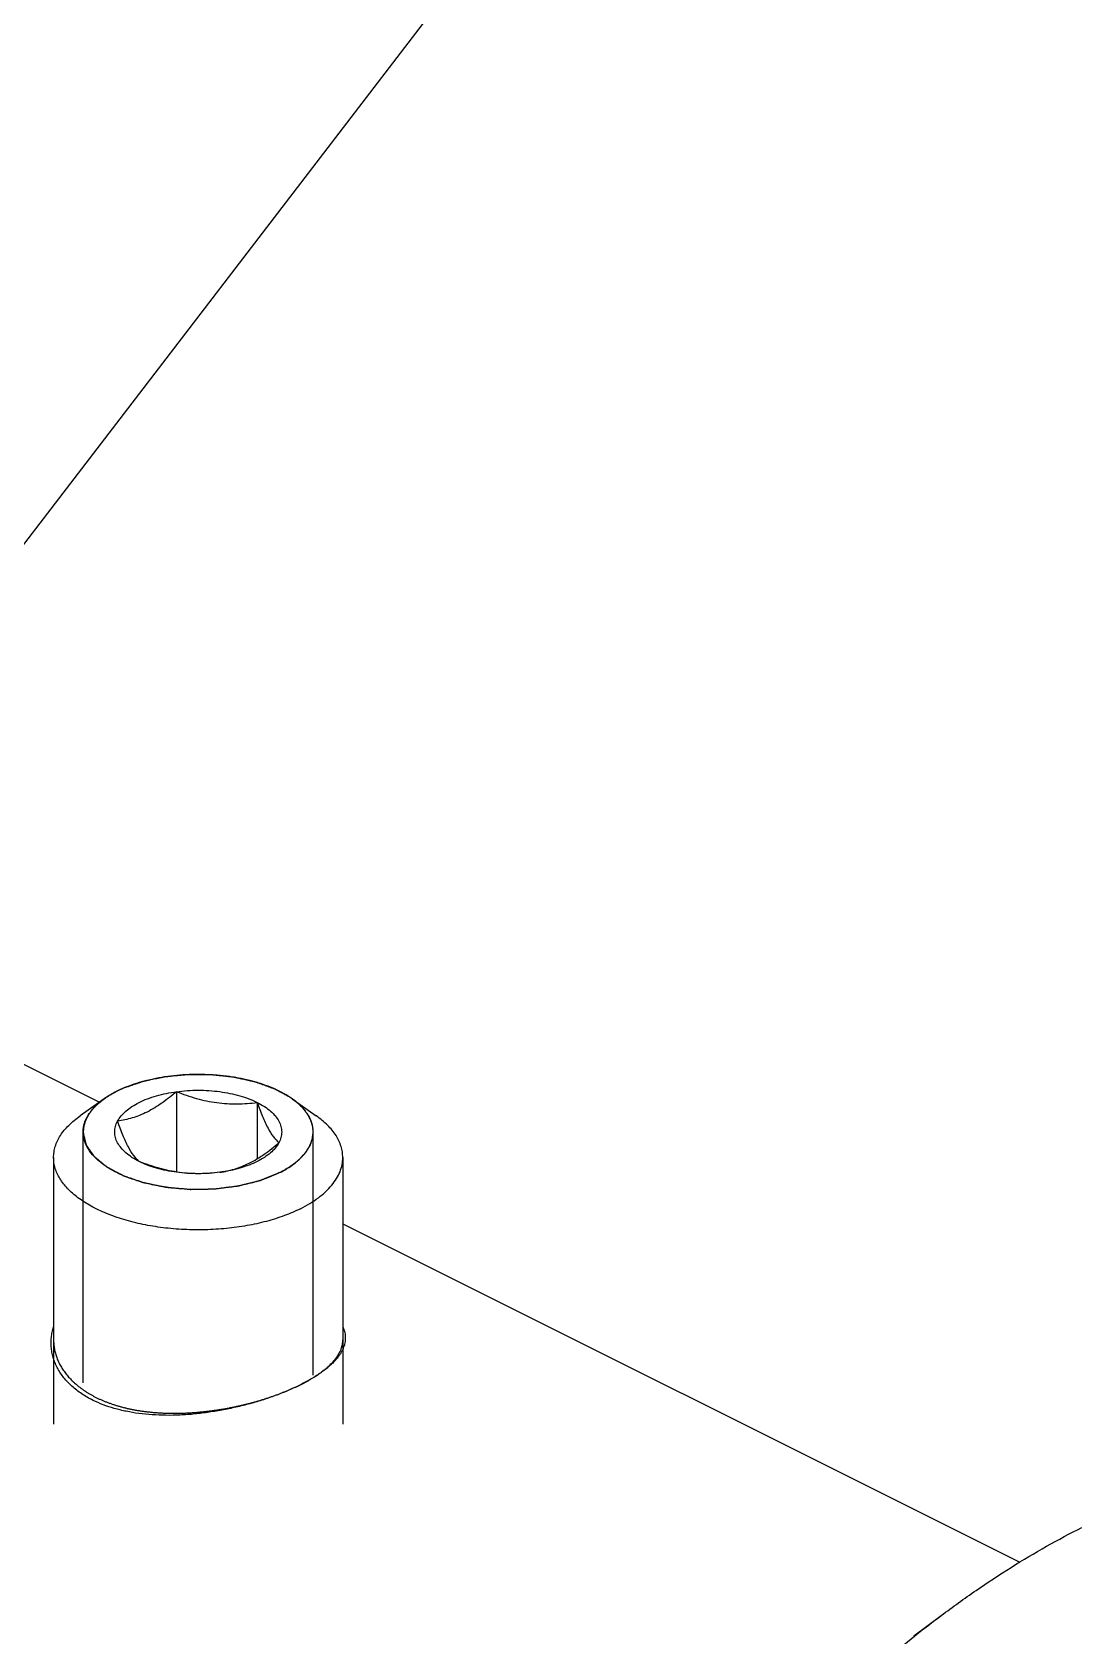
# Model space of a CAD drawing. Header units: millimetres. Extents: x 0 to 210, y 0 to 297.
# Drawn here: x 122.78 to 133.67, y 149.87 to 166.51 of the extents above; entities that cross this region are included whole.
import ezdxf

# ---------------------------------------------------------------- set-up
doc = ezdxf.new("R2010")
doc.units = ezdxf.units.MM
doc.header["$LTSCALE"] = 19.36
doc.layers.get('0').update_dxf_attribs({"linetype": 'CONTINUOUS'})
doc.layers.add('02___PRT_ALL_AXES', color=7, linetype='CONTINUOUS')
doc.styles.get("Standard").update_dxf_attribs({"font": 'txt', "width": 0.85})
doc.dimstyles.get("Standard").update_dxf_attribs({"dimtxt": 3.5, "dimasz": 3.5, "dimexe": 1.5, "dimexo": 1, "dimtad": 1, "dimdec": 3, "dimtxsty": 'STANDARD', "dimblk": 'OPEN', "dimblk1": 'OPEN', "dimblk2": 'OPEN', "dimcen": 0.09, "dimadec": 3, "dimazin": 2, "dimtol": 1, "dimtp": 0.001, "dimtm": 0.001, "dimtfac": 1, "dimtdec": 3, "dimtofl": 0, "dimtmove": 0, "dimatfit": 3, "dimldrblk": 'OPEN', "dimfxl": 1, "dimtolj": 1, "dimarcsym": 0})

# ---------------------------------------------------------------- blocks, each defined once
blk = doc.blocks.new('_OPEN')
at = {"color": 0, "linetype": 'BYBLOCK'}
for p, q in [((0, 0), (-1, 0.2143)), ((-1, -0.2143), (0, 0)), ((-1, 0), (0, 0))]:
    blk.add_line(p, q, dxfattribs=at)

msp = doc.modelspace()

# ---------------------------------------------------------------- linework, layer by layer
at = {"color": 2, "linetype": 'CONTINUOUS'}
for p, q in [((123.531, 155.449), (123.529, 155.448)), ((123.542, 155.457), (123.531, 155.449)), ((123.598, 155.492), (123.595, 155.49)), ((125.478, 155.448), (125.466, 155.456)), ((123.31, 152.502), (123.31, 155.103)), ((123.31, 155.103), (123.31, 155.097)), ((125.697, 152.58), (125.697, 155.103))]:
    msp.add_line(p, q, dxfattribs=at)
at = {"color": 7, "linetype": 'CONTINUOUS'}
msp.add_line((131.928, 149.875), (132.211, 150.087), dxfattribs=at)
at = {"color": 2, "linetype": 'CONTINUOUS'}
for points, knots in [([(125.466, 155.456), (125.459, 155.459), (125.446, 155.467), (125.425, 155.478), (125.405, 155.49), (125.384, 155.501), (125.367, 155.511), (125.353, 155.518), (125.343, 155.524), (125.334, 155.529), (125.328, 155.532), (125.322, 155.535), (125.317, 155.538), (125.313, 155.54), (125.31, 155.542), (125.307, 155.543), (125.306, 155.544), (125.304, 155.545), (125.303, 155.546), (125.303, 155.546), (125.302, 155.546), (125.302, 155.547), (125.301, 155.547), (125.301, 155.547), (125.3, 155.547), (125.299, 155.548), (125.297, 155.548), (125.295, 155.549), (125.293, 155.55), (125.288, 155.551), (125.283, 155.553), (125.277, 155.556), (125.271, 155.558), (125.263, 155.561), (125.252, 155.565), (125.24, 155.569), (125.223, 155.575), (125.203, 155.583), (125.182, 155.59), (125.166, 155.596), (125.153, 155.601), (125.143, 155.605), (125.135, 155.608), (125.128, 155.61), (125.122, 155.612), (125.117, 155.614), (125.113, 155.615), (125.11, 155.616), (125.108, 155.617), (125.107, 155.618), (125.106, 155.618), (125.104, 155.619), (125.104, 155.619), (125.103, 155.619), (125.102, 155.619), (125.1, 155.62), (125.098, 155.62), (125.096, 155.621), (125.093, 155.621), (125.089, 155.622), (125.083, 155.624), (125.076, 155.625), (125.069, 155.627), (125.059, 155.629), (125.048, 155.631), (125.034, 155.635), (125.015, 155.639), (124.992, 155.644), (124.969, 155.649), (124.95, 155.654), (124.936, 155.657), (124.922, 155.66), (124.91, 155.662), (124.901, 155.665), (124.895, 155.666), (124.891, 155.667), (124.887, 155.668), (124.884, 155.668), (124.882, 155.669), (124.881, 155.669), (124.88, 155.669), (124.879, 155.669), (124.878, 155.67), (124.876, 155.67), (124.873, 155.67), (124.869, 155.671), (124.864, 155.671), (124.858, 155.672), (124.848, 155.673), (124.835, 155.674), (124.82, 155.676), (124.805, 155.678), (124.785, 155.68), (124.76, 155.683), (124.735, 155.685), (124.715, 155.688), (124.701, 155.689), (124.686, 155.691), (124.673, 155.692), (124.663, 155.693), (124.657, 155.694), (124.652, 155.695), (124.648, 155.695), (124.645, 155.695), (124.643, 155.696), (124.642, 155.696), (124.641, 155.696), (124.64, 155.696), (124.638, 155.696), (124.636, 155.696), (124.633, 155.696), (124.629, 155.696), (124.624, 155.696), (124.618, 155.696), (124.607, 155.696), (124.595, 155.696), (124.579, 155.696), (124.564, 155.696), (124.544, 155.696), (124.518, 155.697), (124.492, 155.697), (124.472, 155.697), (124.457, 155.697), (124.441, 155.697), (124.429, 155.697), (124.418, 155.697), (124.412, 155.697), (124.407, 155.697), (124.403, 155.697), (124.4, 155.697), (124.398, 155.697), (124.396, 155.697), (124.395, 155.697), (124.394, 155.697), (124.393, 155.697), (124.391, 155.697), (124.388, 155.697), (124.384, 155.696), (124.379, 155.696), (124.373, 155.695), (124.363, 155.694), (124.35, 155.693), (124.335, 155.692), (124.32, 155.69), (124.3, 155.688), (124.275, 155.686), (124.25, 155.683), (124.23, 155.681), (124.215, 155.68), (124.2, 155.678), (124.187, 155.677), (124.177, 155.676), (124.171, 155.675), (124.166, 155.675), (124.162, 155.675), (124.159, 155.674), (124.157, 155.674), (124.156, 155.674), (124.155, 155.674), (124.154, 155.674), (124.153, 155.673), (124.151, 155.673), (124.148, 155.672), (124.144, 155.672), (124.139, 155.671), (124.133, 155.669), (124.124, 155.667), (124.112, 155.665), (124.098, 155.662), (124.084, 155.659), (124.065, 155.655), (124.042, 155.65), (124.018, 155.645), (123.999, 155.641), (123.985, 155.638), (123.973, 155.636), (123.964, 155.634), (123.957, 155.632), (123.95, 155.631), (123.944, 155.629), (123.939, 155.628), (123.936, 155.628), (123.934, 155.627), (123.932, 155.627), (123.931, 155.627), (123.93, 155.626), (123.929, 155.626), (123.928, 155.626), (123.927, 155.625), (123.925, 155.625), (123.924, 155.624), (123.922, 155.624), (123.919, 155.623), (123.915, 155.621), (123.91, 155.62), (123.903, 155.617), (123.897, 155.615), (123.888, 155.612), (123.878, 155.609), (123.865, 155.604), (123.848, 155.598), (123.827, 155.591), (123.802, 155.582), (123.768, 155.57), (123.742, 155.562), (123.726, 155.556)], [0, 0, 0, 0, 0.015625, 0.03125, 0.046875, 0.0625, 0.078125, 0.085938, 0.09375, 0.101562, 0.105469, 0.109375, 0.113281, 0.117188, 0.119141, 0.121094, 0.12207, 0.123047, 0.124023, 0.124512, 0.124756, 0.125, 0.125244, 0.125488, 0.125977, 0.126953, 0.12793, 0.128906, 0.130859, 0.132812, 0.136719, 0.140625, 0.144531, 0.148438, 0.15625, 0.164062, 0.171875, 0.1875, 0.203125, 0.210938, 0.21875, 0.226562, 0.230469, 0.234375, 0.238281, 0.242188, 0.244141, 0.246094, 0.24707, 0.248047, 0.249023, 0.249512, 0.25, 0.250488, 0.250977, 0.251953, 0.25293, 0.253906, 0.255859, 0.257812, 0.261719, 0.265625, 0.269531, 0.273438, 0.28125, 0.289062, 0.296875, 0.3125, 0.328125, 0.335938, 0.34375, 0.351562, 0.359375, 0.363281, 0.367188, 0.369141, 0.371094, 0.373047, 0.374023, 0.374512, 0.375, 0.375488, 0.375977, 0.376953, 0.378906, 0.380859, 0.382812, 0.386719, 0.390625, 0.398438, 0.40625, 0.414062, 0.421875, 0.4375, 0.453125, 0.460938, 0.46875, 0.476562, 0.484375, 0.488281, 0.492188, 0.494141, 0.496094, 0.498047, 0.499023, 0.499512, 0.5, 0.500488, 0.500977, 0.501953, 0.503906, 0.505859, 0.507812, 0.511719, 0.515625, 0.523438, 0.53125, 0.539062, 0.546875, 0.5625, 0.578125, 0.585938, 0.59375, 0.601562, 0.609375, 0.613281, 0.617188, 0.619141, 0.621094, 0.623047, 0.624023, 0.624512, 0.625, 0.625488, 0.625977, 0.626953, 0.628906, 0.630859, 0.632812, 0.636719, 0.640625, 0.648438, 0.65625, 0.664062, 0.671875, 0.6875, 0.703125, 0.710938, 0.71875, 0.726562, 0.734375, 0.738281, 0.742188, 0.744141, 0.746094, 0.748047, 0.749023, 0.749512, 0.75, 0.750488, 0.750977, 0.751953, 0.753906, 0.755859, 0.757812, 0.761719, 0.765625, 0.773438, 0.78125, 0.789062, 0.796875, 0.8125, 0.828125, 0.835938, 0.84375, 0.851562, 0.855469, 0.859375, 0.863281, 0.867188, 0.869141, 0.871094, 0.87207, 0.873047, 0.874023, 0.874512, 0.875, 0.875488, 0.875977, 0.876953, 0.87793, 0.878906, 0.880859, 0.882812, 0.886719, 0.890625, 0.894531, 0.898438, 0.90625, 0.914062, 0.921875, 0.9375, 0.953125, 0.96875, 1, 1, 1, 1]), ([(123.529, 155.448), (123.521, 155.441), (123.509, 155.432), (123.495, 155.421), (123.487, 155.414), (123.481, 155.409), (123.475, 155.405), (123.471, 155.402), (123.469, 155.4), (123.467, 155.399), (123.466, 155.398), (123.465, 155.397), (123.464, 155.397), (123.464, 155.396), (123.463, 155.396), (123.462, 155.394), (123.46, 155.392), (123.458, 155.39), (123.455, 155.387), (123.452, 155.384), (123.446, 155.378), (123.437, 155.37), (123.429, 155.361), (123.423, 155.355), (123.42, 155.352), (123.417, 155.349), (123.415, 155.347), (123.413, 155.345), (123.411, 155.344), (123.411, 155.343), (123.41, 155.343), (123.41, 155.342), (123.41, 155.342), (123.409, 155.34), (123.407, 155.339), (123.406, 155.336), (123.403, 155.333), (123.399, 155.328), (123.395, 155.323), (123.391, 155.317), (123.387, 155.312), (123.383, 155.306), (123.379, 155.301), (123.375, 155.296), (123.372, 155.292), (123.371, 155.29), (123.369, 155.288), (123.368, 155.287), (123.367, 155.286), (123.367, 155.285), (123.367, 155.285), (123.366, 155.284), (123.366, 155.284), (123.366, 155.283), (123.365, 155.283), (123.365, 155.282), (123.364, 155.28), (123.363, 155.278), (123.362, 155.276), (123.36, 155.272), (123.358, 155.268), (123.355, 155.262), (123.352, 155.257), (123.349, 155.251), (123.346, 155.246), (123.343, 155.24), (123.341, 155.236), (123.339, 155.232), (123.338, 155.23), (123.337, 155.228), (123.336, 155.227), (123.336, 155.226), (123.335, 155.226), (123.335, 155.225), (123.335, 155.225), (123.335, 155.223), (123.334, 155.221), (123.333, 155.218), (123.332, 155.216), (123.331, 155.212), (123.329, 155.205), (123.326, 155.196), (123.323, 155.187), (123.321, 155.18), (123.32, 155.177), (123.319, 155.174), (123.318, 155.171), (123.318, 155.169), (123.317, 155.167), (123.317, 155.167), (123.317, 155.166), (123.317, 155.166), (123.317, 155.165), (123.316, 155.164), (123.316, 155.162), (123.316, 155.159), (123.316, 155.155), (123.315, 155.151), (123.314, 155.145), (123.314, 155.137), (123.313, 155.127), (123.311, 155.115), (123.31, 155.107), (123.31, 155.103)], [0, 0, 0, 0, 0.0625, 0.09375, 0.109375, 0.125, 0.140625, 0.148438, 0.15625, 0.160156, 0.164062, 0.166016, 0.166992, 0.167969, 0.169922, 0.171875, 0.179688, 0.1875, 0.195312, 0.203125, 0.21875, 0.25, 0.28125, 0.296875, 0.304688, 0.3125, 0.320312, 0.328125, 0.330078, 0.332031, 0.333008, 0.333984, 0.335938, 0.339844, 0.34375, 0.351562, 0.359375, 0.375, 0.390625, 0.40625, 0.421875, 0.4375, 0.453125, 0.46875, 0.476562, 0.484375, 0.488281, 0.492188, 0.496094, 0.498047, 0.499023, 0.5, 0.500977, 0.501953, 0.503906, 0.507812, 0.511719, 0.515625, 0.523438, 0.53125, 0.546875, 0.5625, 0.578125, 0.59375, 0.609375, 0.625, 0.640625, 0.648438, 0.65625, 0.660156, 0.664062, 0.666016, 0.666992, 0.667969, 0.669922, 0.671875, 0.679688, 0.6875, 0.695312, 0.703125, 0.71875, 0.75, 0.78125, 0.796875, 0.804688, 0.8125, 0.820312, 0.828125, 0.830078, 0.832031, 0.833008, 0.833984, 0.835938, 0.839844, 0.84375, 0.851562, 0.859375, 0.875, 0.890625, 0.90625, 0.9375, 0.96875, 1, 1, 1, 1]), ([(123.595, 155.49), (123.593, 155.489), (123.59, 155.487), (123.586, 155.485), (123.584, 155.484), (123.583, 155.483), (123.581, 155.482), (123.58, 155.481), (123.579, 155.481), (123.579, 155.481), (123.579, 155.48), (123.578, 155.48), (123.578, 155.48), (123.577, 155.479), (123.576, 155.479), (123.574, 155.478), (123.572, 155.477), (123.571, 155.476), (123.57, 155.475), (123.569, 155.475), (123.569, 155.474), (123.568, 155.474), (123.568, 155.474), (123.568, 155.474), (123.568, 155.474), (123.567, 155.473), (123.567, 155.473), (123.566, 155.472), (123.565, 155.472), (123.564, 155.471), (123.562, 155.47), (123.56, 155.469), (123.558, 155.467), (123.557, 155.466), (123.555, 155.466), (123.555, 155.465), (123.554, 155.465), (123.553, 155.464), (123.553, 155.464), (123.553, 155.464), (123.553, 155.464), (123.552, 155.463), (123.551, 155.463), (123.55, 155.462), (123.548, 155.461), (123.545, 155.459), (123.543, 155.458), (123.542, 155.457)], [0, 0, 0, 0, 0.125, 0.1875, 0.21875, 0.25, 0.28125, 0.3125, 0.320312, 0.328125, 0.332031, 0.335938, 0.34375, 0.359375, 0.375, 0.40625, 0.4375, 0.453125, 0.46875, 0.484375, 0.492188, 0.496094, 0.5, 0.503906, 0.507812, 0.515625, 0.53125, 0.546875, 0.5625, 0.59375, 0.625, 0.6875, 0.71875, 0.75, 0.78125, 0.796875, 0.8125, 0.820312, 0.828125, 0.832031, 0.835938, 0.84375, 0.859375, 0.875, 0.90625, 0.9375, 1, 1, 1, 1]), ([(123.66, 155.525), (123.658, 155.525), (123.657, 155.524), (123.655, 155.523), (123.653, 155.522), (123.652, 155.521), (123.651, 155.521), (123.651, 155.521), (123.651, 155.521), (123.65, 155.52), (123.65, 155.52), (123.649, 155.52), (123.647, 155.519), (123.645, 155.518), (123.643, 155.517), (123.641, 155.516), (123.64, 155.515), (123.64, 155.515), (123.639, 155.515), (123.639, 155.515), (123.638, 155.514), (123.638, 155.514), (123.637, 155.513), (123.635, 155.513), (123.634, 155.512), (123.633, 155.511), (123.632, 155.511), (123.632, 155.511), (123.631, 155.51), (123.631, 155.51), (123.631, 155.51), (123.63, 155.51), (123.63, 155.51), (123.629, 155.509), (123.628, 155.509), (123.627, 155.508), (123.626, 155.508), (123.624, 155.507), (123.621, 155.505), (123.618, 155.503), (123.614, 155.501), (123.612, 155.5), (123.61, 155.499), (123.609, 155.498), (123.608, 155.498), (123.607, 155.497), (123.607, 155.497), (123.605, 155.496), (123.602, 155.494), (123.6, 155.493), (123.598, 155.492)], [0, 0, 0, 0, 0.0625, 0.09375, 0.125, 0.140625, 0.15625, 0.164062, 0.167969, 0.171875, 0.179688, 0.1875, 0.21875, 0.25, 0.28125, 0.3125, 0.320312, 0.328125, 0.332031, 0.335938, 0.34375, 0.359375, 0.375, 0.40625, 0.4375, 0.453125, 0.46875, 0.484375, 0.492188, 0.496094, 0.5, 0.503906, 0.507812, 0.515625, 0.53125, 0.546875, 0.5625, 0.59375, 0.625, 0.6875, 0.75, 0.78125, 0.8125, 0.828125, 0.835938, 0.84375, 0.859375, 0.875, 0.9375, 1, 1, 1, 1]), ([(123.726, 155.556), (123.724, 155.555), (123.723, 155.554), (123.72, 155.553), (123.719, 155.553), (123.718, 155.552), (123.717, 155.552), (123.716, 155.552), (123.716, 155.552), (123.716, 155.551), (123.715, 155.551), (123.714, 155.551), (123.712, 155.55), (123.71, 155.549), (123.708, 155.548), (123.706, 155.547), (123.705, 155.547), (123.705, 155.546), (123.704, 155.546), (123.704, 155.546), (123.703, 155.546), (123.703, 155.546), (123.702, 155.545), (123.701, 155.545), (123.7, 155.544), (123.698, 155.544), (123.697, 155.543), (123.696, 155.543), (123.695, 155.542), (123.695, 155.542), (123.695, 155.542), (123.694, 155.542), (123.694, 155.542), (123.694, 155.542), (123.693, 155.541), (123.692, 155.541), (123.691, 155.54), (123.689, 155.54), (123.688, 155.539), (123.685, 155.537), (123.681, 155.535), (123.677, 155.534), (123.674, 155.532), (123.672, 155.531), (123.671, 155.531), (123.67, 155.53), (123.669, 155.53), (123.669, 155.53), (123.667, 155.529), (123.664, 155.527), (123.661, 155.526), (123.66, 155.525)], [0, 0, 0, 0, 0.0625, 0.09375, 0.125, 0.140625, 0.15625, 0.164062, 0.167969, 0.171875, 0.179688, 0.1875, 0.21875, 0.25, 0.28125, 0.296875, 0.3125, 0.320312, 0.328125, 0.332031, 0.335938, 0.34375, 0.359375, 0.375, 0.40625, 0.4375, 0.453125, 0.46875, 0.484375, 0.492188, 0.496094, 0.5, 0.503906, 0.507812, 0.515625, 0.53125, 0.546875, 0.5625, 0.59375, 0.625, 0.6875, 0.75, 0.78125, 0.8125, 0.828125, 0.835938, 0.84375, 0.859375, 0.875, 0.9375, 1, 1, 1, 1]), ([(125.697, 155.103), (125.696, 155.111), (125.695, 155.122), (125.693, 155.135), (125.693, 155.143), (125.692, 155.148), (125.691, 155.153), (125.691, 155.157), (125.691, 155.159), (125.691, 155.161), (125.691, 155.162), (125.69, 155.163), (125.69, 155.164), (125.69, 155.164), (125.69, 155.165), (125.69, 155.166), (125.689, 155.168), (125.688, 155.171), (125.687, 155.174), (125.686, 155.178), (125.684, 155.184), (125.681, 155.193), (125.678, 155.203), (125.676, 155.209), (125.675, 155.213), (125.674, 155.216), (125.674, 155.219), (125.673, 155.221), (125.673, 155.222), (125.672, 155.223), (125.672, 155.223), (125.672, 155.224), (125.672, 155.224), (125.671, 155.226), (125.67, 155.227), (125.669, 155.23), (125.667, 155.234), (125.664, 155.238), (125.661, 155.244), (125.658, 155.25), (125.655, 155.255), (125.652, 155.261), (125.65, 155.267), (125.647, 155.271), (125.645, 155.275), (125.644, 155.277), (125.643, 155.279), (125.642, 155.281), (125.642, 155.282), (125.641, 155.283), (125.641, 155.283), (125.641, 155.284), (125.64, 155.284), (125.64, 155.284), (125.64, 155.285), (125.639, 155.286), (125.638, 155.288), (125.636, 155.289), (125.635, 155.292), (125.632, 155.295), (125.629, 155.3), (125.625, 155.305), (125.621, 155.31), (125.617, 155.315), (125.613, 155.321), (125.609, 155.326), (125.606, 155.33), (125.603, 155.334), (125.601, 155.336), (125.6, 155.338), (125.599, 155.339), (125.599, 155.34), (125.598, 155.34), (125.598, 155.341), (125.597, 155.341), (125.596, 155.343), (125.594, 155.344), (125.592, 155.347), (125.589, 155.349), (125.586, 155.353), (125.58, 155.359), (125.572, 155.367), (125.563, 155.376), (125.557, 155.382), (125.554, 155.385), (125.552, 155.388), (125.549, 155.39), (125.548, 155.391), (125.547, 155.392), (125.546, 155.393), (125.545, 155.394), (125.545, 155.394), (125.544, 155.395), (125.544, 155.395), (125.542, 155.396), (125.54, 155.398), (125.538, 155.4), (125.533, 155.403), (125.528, 155.408), (125.522, 155.413), (125.513, 155.419), (125.503, 155.428), (125.49, 155.438), (125.482, 155.444), (125.478, 155.448)], [0, 0, 0, 0, 0.0625, 0.09375, 0.109375, 0.125, 0.140625, 0.148438, 0.15625, 0.160156, 0.164062, 0.166016, 0.166992, 0.167969, 0.169922, 0.171875, 0.179688, 0.1875, 0.195312, 0.203125, 0.21875, 0.25, 0.28125, 0.296875, 0.304688, 0.3125, 0.320312, 0.328125, 0.330078, 0.332031, 0.333008, 0.333984, 0.335938, 0.339844, 0.34375, 0.351562, 0.359375, 0.375, 0.390625, 0.40625, 0.421875, 0.4375, 0.453125, 0.46875, 0.476562, 0.484375, 0.488281, 0.492188, 0.496094, 0.498047, 0.499023, 0.5, 0.500977, 0.501953, 0.503906, 0.507812, 0.511719, 0.515625, 0.523438, 0.53125, 0.546875, 0.5625, 0.578125, 0.59375, 0.609375, 0.625, 0.640625, 0.648438, 0.65625, 0.660156, 0.664062, 0.666016, 0.666992, 0.667969, 0.669922, 0.671875, 0.679688, 0.6875, 0.695312, 0.703125, 0.71875, 0.75, 0.78125, 0.796875, 0.804688, 0.8125, 0.820312, 0.824219, 0.828125, 0.830078, 0.832031, 0.833008, 0.833984, 0.835938, 0.839844, 0.84375, 0.851562, 0.859375, 0.875, 0.890625, 0.90625, 0.9375, 0.96875, 1, 1, 1, 1]), ([(123.31, 155.097), (123.312, 155.09), (123.315, 155.075), (123.32, 155.054), (123.325, 155.032), (123.33, 155.014), (123.333, 155.001), (123.334, 154.994), (123.336, 154.989), (123.337, 154.984), (123.337, 154.981), (123.338, 154.978), (123.339, 154.976), (123.339, 154.974), (123.339, 154.973), (123.339, 154.973), (123.339, 154.972), (123.34, 154.972), (123.34, 154.971), (123.34, 154.971), (123.341, 154.97), (123.341, 154.969), (123.343, 154.967), (123.344, 154.965), (123.346, 154.961), (123.349, 154.957), (123.353, 154.952), (123.356, 154.947), (123.36, 154.942), (123.365, 154.935), (123.37, 154.926), (123.378, 154.916), (123.385, 154.905), (123.392, 154.895), (123.398, 154.887), (123.402, 154.88), (123.406, 154.875), (123.409, 154.869), (123.412, 154.865), (123.415, 154.862), (123.416, 154.859), (123.418, 154.857), (123.419, 154.855), (123.42, 154.854), (123.421, 154.853), (123.421, 154.852), (123.421, 154.852), (123.422, 154.851), (123.422, 154.851), (123.422, 154.851), (123.423, 154.85), (123.424, 154.849), (123.426, 154.848), (123.428, 154.846), (123.43, 154.844), (123.433, 154.842), (123.437, 154.839), (123.443, 154.833), (123.453, 154.826), (123.464, 154.816), (123.475, 154.807), (123.486, 154.798), (123.498, 154.788), (123.509, 154.779), (123.518, 154.771), (123.526, 154.765), (123.531, 154.76), (123.537, 154.756), (123.542, 154.752), (123.545, 154.749), (123.548, 154.747), (123.55, 154.745), (123.551, 154.744), (123.552, 154.743), (123.552, 154.743), (123.553, 154.743), (123.553, 154.742), (123.554, 154.742), (123.556, 154.741), (123.558, 154.74), (123.56, 154.739), (123.562, 154.737), (123.565, 154.736), (123.57, 154.733), (123.577, 154.73), (123.584, 154.726), (123.592, 154.722), (123.602, 154.717), (123.614, 154.71), (123.629, 154.702), (123.644, 154.694), (123.659, 154.686), (123.674, 154.678), (123.686, 154.672), (123.696, 154.666), (123.704, 154.662), (123.71, 154.659), (123.715, 154.657), (123.718, 154.655), (123.72, 154.654), (123.722, 154.653), (123.724, 154.652), (123.725, 154.651), (123.726, 154.651), (123.726, 154.65), (123.727, 154.65), (123.727, 154.65), (123.728, 154.65), (123.729, 154.65), (123.73, 154.649), (123.733, 154.648), (123.736, 154.647), (123.739, 154.646), (123.745, 154.644), (123.753, 154.641), (123.762, 154.638), (123.774, 154.634), (123.789, 154.629), (123.807, 154.623), (123.825, 154.617), (123.843, 154.61), (123.861, 154.604), (123.876, 154.599), (123.888, 154.595), (123.897, 154.592), (123.906, 154.589), (123.913, 154.586), (123.919, 154.584), (123.923, 154.583), (123.928, 154.581), (123.931, 154.58), (123.934, 154.579), (123.935, 154.579), (123.935, 154.579), (123.936, 154.578), (123.936, 154.578), (123.938, 154.578), (123.94, 154.578), (123.943, 154.577), (123.947, 154.576), (123.954, 154.575), (123.962, 154.573), (123.976, 154.57), (123.993, 154.567), (124.013, 154.563), (124.033, 154.558), (124.053, 154.554), (124.073, 154.55), (124.093, 154.546), (124.114, 154.542), (124.13, 154.539), (124.144, 154.536), (124.152, 154.534), (124.159, 154.533), (124.163, 154.532), (124.166, 154.531), (124.168, 154.531), (124.17, 154.53), (124.17, 154.53), (124.172, 154.53), (124.173, 154.53), (124.176, 154.53), (124.18, 154.529), (124.185, 154.529), (124.19, 154.529), (124.198, 154.528), (124.206, 154.527), (124.217, 154.526), (124.228, 154.525), (124.242, 154.524), (124.26, 154.522), (124.282, 154.52), (124.303, 154.518), (124.324, 154.517), (124.346, 154.515), (124.364, 154.513), (124.378, 154.512), (124.389, 154.511), (124.398, 154.51), (124.405, 154.509), (124.41, 154.509), (124.415, 154.509), (124.418, 154.508), (124.42, 154.508), (124.421, 154.508), (124.422, 154.508), (124.424, 154.508), (124.427, 154.508), (124.432, 154.508), (124.437, 154.508), (124.445, 154.509), (124.454, 154.509), (124.465, 154.509), (124.479, 154.509), (124.497, 154.509), (124.519, 154.51), (124.541, 154.51), (124.563, 154.511), (124.584, 154.511), (124.603, 154.511), (124.617, 154.512), (124.628, 154.512), (124.639, 154.512), (124.648, 154.512), (124.655, 154.512), (124.661, 154.512), (124.665, 154.513), (124.669, 154.513), (124.671, 154.513), (124.673, 154.513), (124.674, 154.513), (124.674, 154.513), (124.676, 154.513), (124.677, 154.513), (124.679, 154.513), (124.685, 154.514), (124.693, 154.515), (124.703, 154.516), (124.717, 154.518), (124.735, 154.521), (124.756, 154.523), (124.777, 154.526), (124.798, 154.529), (124.819, 154.531), (124.84, 154.534), (124.862, 154.537), (124.879, 154.539), (124.892, 154.54), (124.899, 154.541), (124.904, 154.542), (124.909, 154.543), (124.914, 154.543), (124.917, 154.544), (124.919, 154.544), (124.921, 154.544), (124.922, 154.545), (124.925, 154.545), (124.927, 154.546), (124.93, 154.547), (124.936, 154.548), (124.944, 154.55), (124.954, 154.553), (124.967, 154.556), (124.983, 154.56), (125.003, 154.565), (125.022, 154.57), (125.042, 154.575), (125.061, 154.579), (125.081, 154.584), (125.097, 154.588), (125.11, 154.592), (125.12, 154.594), (125.128, 154.596), (125.134, 154.598), (125.138, 154.599), (125.142, 154.599), (125.144, 154.6), (125.145, 154.6), (125.146, 154.601), (125.147, 154.601), (125.148, 154.601), (125.149, 154.602), (125.151, 154.602), (125.154, 154.604), (125.157, 154.605), (125.161, 154.607), (125.167, 154.609), (125.174, 154.612), (125.183, 154.615), (125.195, 154.62), (125.215, 154.628), (125.243, 154.64), (125.278, 154.654), (125.313, 154.667), (125.336, 154.677), (125.347, 154.681)], [0, 0, 0, 0, 0.015625, 0.03125, 0.046875, 0.0625, 0.070312, 0.074219, 0.078125, 0.082031, 0.083984, 0.085938, 0.087891, 0.088867, 0.089355, 0.089844, 0.090332, 0.090576, 0.09082, 0.091309, 0.091797, 0.092773, 0.09375, 0.095703, 0.097656, 0.101562, 0.105469, 0.109375, 0.113281, 0.117188, 0.125, 0.132812, 0.140625, 0.148438, 0.15625, 0.160156, 0.164062, 0.167969, 0.171875, 0.173828, 0.175781, 0.177734, 0.178711, 0.179688, 0.180664, 0.181152, 0.181396, 0.181641, 0.181885, 0.182129, 0.182617, 0.183594, 0.18457, 0.185547, 0.1875, 0.189453, 0.191406, 0.195312, 0.203125, 0.210938, 0.21875, 0.226562, 0.234375, 0.242188, 0.25, 0.253906, 0.257812, 0.261719, 0.265625, 0.267578, 0.269531, 0.270508, 0.271484, 0.271973, 0.272461, 0.272705, 0.272949, 0.273438, 0.274414, 0.275391, 0.276367, 0.277344, 0.279297, 0.28125, 0.285156, 0.289062, 0.292969, 0.296875, 0.304688, 0.3125, 0.320312, 0.328125, 0.335938, 0.34375, 0.347656, 0.351562, 0.355469, 0.357422, 0.359375, 0.360352, 0.361328, 0.362305, 0.362793, 0.363281, 0.363525, 0.363647, 0.36377, 0.364014, 0.364258, 0.365234, 0.366211, 0.367188, 0.369141, 0.371094, 0.375, 0.378906, 0.382812, 0.390625, 0.398438, 0.40625, 0.414062, 0.421875, 0.429688, 0.433594, 0.4375, 0.441406, 0.445312, 0.447266, 0.449219, 0.451172, 0.453125, 0.453613, 0.454102, 0.454346, 0.45459, 0.454834, 0.455078, 0.456055, 0.457031, 0.458984, 0.460938, 0.464844, 0.46875, 0.476562, 0.484375, 0.492188, 0.5, 0.507812, 0.515625, 0.523438, 0.53125, 0.535156, 0.539062, 0.541016, 0.542969, 0.543945, 0.544922, 0.545166, 0.54541, 0.545898, 0.546387, 0.546875, 0.548828, 0.550781, 0.552734, 0.554688, 0.558594, 0.5625, 0.566406, 0.570312, 0.578125, 0.585938, 0.59375, 0.601562, 0.609375, 0.617188, 0.621094, 0.625, 0.628906, 0.630859, 0.632812, 0.634766, 0.635742, 0.63623, 0.636719, 0.637207, 0.637695, 0.638672, 0.640625, 0.642578, 0.644531, 0.648438, 0.652344, 0.65625, 0.664062, 0.671875, 0.679688, 0.6875, 0.695312, 0.703125, 0.707031, 0.710938, 0.714844, 0.71875, 0.720703, 0.722656, 0.724609, 0.725586, 0.726562, 0.727051, 0.727295, 0.727539, 0.728027, 0.728516, 0.729492, 0.730469, 0.734375, 0.738281, 0.742188, 0.75, 0.757812, 0.765625, 0.773438, 0.78125, 0.789062, 0.796875, 0.804688, 0.808594, 0.810547, 0.8125, 0.814453, 0.816406, 0.817383, 0.818359, 0.818848, 0.819336, 0.820312, 0.821289, 0.822266, 0.824219, 0.828125, 0.832031, 0.835938, 0.84375, 0.851562, 0.859375, 0.867188, 0.875, 0.882812, 0.890625, 0.894531, 0.898438, 0.902344, 0.904297, 0.90625, 0.907227, 0.908203, 0.908691, 0.90918, 0.909424, 0.909668, 0.910156, 0.911133, 0.912109, 0.914062, 0.916016, 0.917969, 0.921875, 0.925781, 0.929688, 0.9375, 0.953125, 0.96875, 0.984375, 1, 1, 1, 1]), ([(125.347, 154.681), (125.353, 154.685), (125.366, 154.692), (125.385, 154.703), (125.401, 154.712), (125.414, 154.719), (125.423, 154.725), (125.431, 154.729), (125.438, 154.733), (125.442, 154.735), (125.445, 154.737), (125.447, 154.738), (125.448, 154.739), (125.449, 154.739), (125.45, 154.74), (125.45, 154.74), (125.452, 154.742), (125.453, 154.743), (125.456, 154.745), (125.46, 154.747), (125.464, 154.75), (125.469, 154.755), (125.479, 154.762), (125.493, 154.772), (125.506, 154.782), (125.516, 154.79), (125.522, 154.794), (125.526, 154.797), (125.529, 154.799), (125.532, 154.801), (125.534, 154.803), (125.535, 154.804), (125.536, 154.804), (125.537, 154.805), (125.537, 154.805), (125.537, 154.806), (125.538, 154.806), (125.539, 154.808), (125.541, 154.809), (125.543, 154.811), (125.545, 154.813), (125.548, 154.817), (125.554, 154.822), (125.56, 154.829), (125.567, 154.835), (125.573, 154.842), (125.579, 154.848), (125.586, 154.855), (125.591, 154.86), (125.595, 154.864), (125.598, 154.867), (125.6, 154.869), (125.602, 154.871), (125.603, 154.872), (125.604, 154.873), (125.604, 154.874), (125.605, 154.874), (125.605, 154.874), (125.606, 154.875), (125.606, 154.876), (125.607, 154.877), (125.608, 154.879), (125.61, 154.882), (125.612, 154.884), (125.615, 154.889), (125.619, 154.895), (125.624, 154.902), (125.629, 154.909), (125.634, 154.916), (125.638, 154.923), (125.643, 154.93), (125.647, 154.936), (125.65, 154.94), (125.651, 154.942), (125.653, 154.944), (125.654, 154.946), (125.655, 154.947), (125.655, 154.948), (125.656, 154.948), (125.656, 154.949), (125.656, 154.949), (125.656, 154.95), (125.656, 154.95), (125.657, 154.951), (125.658, 154.953), (125.658, 154.955), (125.66, 154.958), (125.661, 154.962), (125.663, 154.967), (125.666, 154.975), (125.671, 154.987), (125.676, 154.998), (125.679, 155.007), (125.681, 155.011), (125.682, 155.015), (125.683, 155.018), (125.684, 155.02), (125.685, 155.022), (125.685, 155.023), (125.686, 155.024), (125.686, 155.024), (125.686, 155.025), (125.686, 155.025), (125.686, 155.026), (125.686, 155.027), (125.687, 155.029), (125.687, 155.031), (125.687, 155.034), (125.688, 155.038), (125.689, 155.044), (125.69, 155.051), (125.691, 155.059), (125.692, 155.066), (125.693, 155.076), (125.695, 155.088), (125.696, 155.098), (125.697, 155.103)], [0, 0, 0, 0, 0.03125, 0.0625, 0.09375, 0.109375, 0.125, 0.140625, 0.148438, 0.15625, 0.160156, 0.164062, 0.166016, 0.166992, 0.167969, 0.169922, 0.171875, 0.175781, 0.179688, 0.1875, 0.195312, 0.203125, 0.21875, 0.25, 0.28125, 0.296875, 0.304688, 0.3125, 0.320312, 0.324219, 0.328125, 0.330078, 0.332031, 0.333008, 0.333984, 0.334961, 0.335938, 0.339844, 0.34375, 0.347656, 0.351562, 0.359375, 0.375, 0.390625, 0.40625, 0.421875, 0.4375, 0.453125, 0.46875, 0.476562, 0.484375, 0.488281, 0.492188, 0.496094, 0.498047, 0.499023, 0.5, 0.500977, 0.501953, 0.503906, 0.507812, 0.511719, 0.515625, 0.523438, 0.53125, 0.546875, 0.5625, 0.578125, 0.59375, 0.609375, 0.625, 0.640625, 0.648438, 0.652344, 0.65625, 0.660156, 0.664062, 0.665039, 0.666016, 0.666504, 0.666992, 0.667969, 0.669922, 0.671875, 0.675781, 0.679688, 0.6875, 0.695312, 0.703125, 0.71875, 0.75, 0.78125, 0.796875, 0.804688, 0.8125, 0.820312, 0.824219, 0.828125, 0.830078, 0.832031, 0.833008, 0.833984, 0.834961, 0.835938, 0.839844, 0.84375, 0.847656, 0.851562, 0.859375, 0.875, 0.890625, 0.90625, 0.921875, 0.9375, 0.96875, 1, 1, 1, 1])]:
    msp.add_open_spline(points, degree=3, knots=knots, dxfattribs=at)
at = {"color": 7, "linetype": 'CONTINUOUS'}
for points, knots in [([(123.412, 152.319), (123.371, 152.339), (123.295, 152.383), (123.209, 152.449), (123.149, 152.506), (123.11, 152.551), (123.075, 152.599), (123.045, 152.648), (123.021, 152.699), (123.001, 152.751), (122.987, 152.805), (122.979, 152.859), (122.976, 152.915), (122.979, 152.97), (122.988, 153.025), (122.998, 153.062), (123.003, 153.08)], [0, 0, 0, 0, 0.143165, 0.278252, 0.343148, 0.406459, 0.468367, 0.52907, 0.588783, 0.647739, 0.706186, 0.764381, 0.822592, 0.881089, 0.940139, 1, 1, 1, 1]), ([(126.003, 153.08), (126.008, 153.07), (126.015, 153.051), (126.024, 153.021), (126.029, 152.991), (126.03, 152.961), (126.028, 152.931), (126.022, 152.9), (126.012, 152.87), (125.999, 152.84), (125.983, 152.81), (125.963, 152.78), (125.939, 152.75), (125.913, 152.72), (125.883, 152.691), (125.849, 152.661), (125.813, 152.632), (125.787, 152.614), (125.774, 152.604)], [0, 0, 0, 0, 0.054844, 0.108112, 0.160368, 0.212241, 0.26439, 0.317475, 0.372117, 0.42888, 0.488243, 0.550604, 0.61627, 0.685473, 0.758373, 0.835069, 0.91561, 1, 1, 1, 1]), ([(125.774, 152.604), (125.759, 152.593), (125.726, 152.572), (125.657, 152.529), (125.602, 152.5), (125.564, 152.481)], [0, 0, 0, 0, 0.233746, 0.478563, 1, 1, 1, 1]), ([(125.564, 152.481), (125.527, 152.462), (125.449, 152.426), (125.326, 152.376), (125.195, 152.33), (125.057, 152.288), (124.914, 152.251), (124.767, 152.22), (124.617, 152.195), (124.467, 152.176), (124.317, 152.165), (124.17, 152.162), (124.027, 152.168), (123.889, 152.181), (123.758, 152.203), (123.634, 152.233), (123.519, 152.271), (123.446, 152.302), (123.412, 152.319)], [0, 0, 0, 0, 0.056406, 0.116128, 0.178732, 0.243718, 0.310522, 0.378524, 0.447068, 0.515491, 0.583153, 0.649476, 0.713973, 0.776271, 0.836115, 0.893364, 0.947977, 1, 1, 1, 1]), ([(132.211, 150.087), (132.33, 150.176), (132.568, 150.348), (132.933, 150.587), (133.299, 150.806), (133.547, 150.938), (133.671, 151.001)], [0, 0, 0, 0, 0.258336, 0.511208, 0.758463, 1, 1, 1, 1]), ([(126.271, 138.208), (126.271, 138.471), (126.29, 139.008), (126.372, 139.819), (126.508, 140.647), (126.695, 141.483), (126.934, 142.322), (127.222, 143.159), (127.558, 143.987), (127.938, 144.799), (128.36, 145.591), (128.82, 146.355), (129.317, 147.088), (129.845, 147.782), (130.402, 148.435), (130.982, 149.039), (131.582, 149.592), (132, 149.929), (132.211, 150.087)], [0, 0, 0, 0, 0.057721, 0.117265, 0.178434, 0.241004, 0.304723, 0.36932, 0.434511, 0.5, 0.565489, 0.63068, 0.695277, 0.758996, 0.821566, 0.882735, 0.942279, 1, 1, 1, 1])]:
    msp.add_open_spline(points, degree=3, knots=knots, dxfattribs=at)
at = {"layer": '02___PRT_ALL_AXES', "color": 7, "linetype": 'CONTINUOUS'}
for p, q in [((121.937, 156.184), (123.48, 155.413)), ((123.529, 155.448), (123.279, 155.271)), ((124.279, 155.521), (124.279, 154.688)), ((125.116, 155.409), (125.116, 154.826)), ((125.478, 155.448), (125.728, 155.271)), ((123.003, 154.838), (123.003, 152.072)), ((126.003, 154.838), (126.003, 152.072)), ((126.003, 154.151), (133.025, 150.641))]:
    msp.add_line(p, q, dxfattribs=at)
for points, knots in [([(125.478, 155.448), (125.424, 155.486), (125.3, 155.553), (125.091, 155.628), (124.855, 155.678), (124.604, 155.702), (124.347, 155.699), (124.098, 155.669), (123.867, 155.613), (123.724, 155.558), (123.66, 155.525)], [0, 0, 0, 0, 0.104437, 0.222513, 0.351244, 0.486545, 0.623737, 0.757986, 0.884701, 1, 1, 1, 1]), ([(123.31, 155.103), (123.31, 155.134), (123.32, 155.198), (123.365, 155.289), (123.435, 155.375), (123.496, 155.424), (123.529, 155.448)], [0, 0, 0, 0, 0.218614, 0.451705, 0.710155, 1, 1, 1, 1]), ([(123.529, 155.448), (123.539, 155.455), (123.581, 155.483), (123.625, 155.508), (123.66, 155.525)], [0, 0, 0, 0, 0.239648, 1, 1, 1, 1]), ([(123.667, 155.215), (123.688, 155.255), (123.737, 155.31), (123.817, 155.37), (123.892, 155.412), (123.978, 155.449), (124.106, 155.491), (124.209, 155.512), (124.279, 155.521)], [0, 0, 0, 0, 0.192145, 0.303513, 0.425329, 0.557092, 0.697787, 1, 1, 1, 1]), ([(124.279, 155.521), (124.23, 155.48), (124.133, 155.403), (124.003, 155.322), (123.897, 155.275), (123.795, 155.239), (123.718, 155.223), (123.667, 155.215)], [0, 0, 0, 0, 0.276543, 0.536551, 0.659077, 0.776702, 1, 1, 1, 1]), ([(124.279, 155.521), (124.353, 155.531), (124.503, 155.541), (124.724, 155.527), (124.931, 155.485), (125.058, 155.438), (125.116, 155.409)], [0, 0, 0, 0, 0.26283, 0.525653, 0.775223, 1, 1, 1, 1]), ([(124.279, 155.521), (124.347, 155.495), (124.484, 155.447), (124.695, 155.402), (124.907, 155.39), (125.047, 155.401), (125.116, 155.409)], [0, 0, 0, 0, 0.255908, 0.50889, 0.757018, 1, 1, 1, 1]), ([(125.116, 155.409), (125.141, 155.397), (125.189, 155.37), (125.253, 155.323), (125.304, 155.272), (125.341, 155.218), (125.364, 155.161), (125.372, 155.103), (125.364, 155.045), (125.349, 155.009), (125.34, 154.991)], [0, 0, 0, 0, 0.160898, 0.308016, 0.441541, 0.562864, 0.674754, 0.78143, 0.888116, 1, 1, 1, 1]), ([(125.116, 155.409), (125.133, 155.36), (125.167, 155.27), (125.221, 155.149), (125.277, 155.057), (125.319, 155.01), (125.34, 154.991)], [0, 0, 0, 0, 0.325821, 0.605522, 0.827748, 1, 1, 1, 1]), ([(125.697, 155.103), (125.697, 155.134), (125.686, 155.198), (125.642, 155.289), (125.571, 155.375), (125.511, 155.424), (125.478, 155.448)], [0, 0, 0, 0, 0.218612, 0.451702, 0.710149, 1, 1, 1, 1]), ([(123.003, 154.838), (123.003, 154.857), (123.006, 154.896), (123.025, 154.974), (123.072, 155.072), (123.161, 155.179), (123.237, 155.241), (123.279, 155.271)], [0, 0, 0, 0, 0.108602, 0.219099, 0.452043, 0.710335, 1, 1, 1, 1]), ([(126.003, 154.838), (126.003, 154.857), (126, 154.896), (125.982, 154.974), (125.935, 155.072), (125.846, 155.179), (125.77, 155.241), (125.728, 155.271)], [0, 0, 0, 0, 0.108602, 0.219097, 0.45204, 0.710327, 1, 1, 1, 1]), ([(125.347, 154.681), (125.304, 154.66), (125.212, 154.62), (125.064, 154.574), (124.904, 154.539), (124.677, 154.508), (124.388, 154.501), (124.105, 154.535), (123.892, 154.588), (123.749, 154.638), (123.621, 154.698), (123.513, 154.767), (123.425, 154.843), (123.36, 154.925), (123.319, 155.013), (123.31, 155.074), (123.31, 155.103)], [0, 0, 0, 0, 0.062618, 0.129914, 0.201019, 0.274902, 0.426225, 0.574294, 0.644237, 0.710058, 0.770968, 0.826452, 0.876374, 0.921115, 0.961725, 1, 1, 1, 1]), ([(123.891, 154.797), (123.865, 154.81), (123.817, 154.837), (123.754, 154.884), (123.703, 154.935), (123.666, 154.989), (123.642, 155.045), (123.635, 155.103), (123.642, 155.161), (123.657, 155.198), (123.667, 155.215)], [0, 0, 0, 0, 0.160898, 0.308016, 0.441541, 0.562864, 0.674754, 0.78143, 0.888116, 1, 1, 1, 1]), ([(123.891, 154.797), (123.87, 154.815), (123.828, 154.863), (123.772, 154.955), (123.718, 155.076), (123.684, 155.166), (123.667, 155.215)], [0, 0, 0, 0, 0.172252, 0.394478, 0.674179, 1, 1, 1, 1]), ([(125.347, 154.681), (125.399, 154.707), (125.472, 154.75), (125.555, 154.82), (125.62, 154.888), (125.668, 154.964), (125.693, 155.044), (125.697, 155.084), (125.697, 155.103)], [0, 0, 0, 0, 0.30216, 0.438473, 0.56515, 0.792782, 0.897825, 1, 1, 1, 1]), ([(124.727, 154.685), (124.779, 154.692), (124.856, 154.709), (124.957, 154.745), (125.063, 154.792), (125.194, 154.872), (125.291, 154.95), (125.34, 154.991)], [0, 0, 0, 0, 0.223298, 0.340923, 0.463449, 0.723457, 1, 1, 1, 1]), ([(125.34, 154.991), (125.318, 154.951), (125.27, 154.896), (125.189, 154.837), (125.114, 154.795), (125.029, 154.758), (124.901, 154.715), (124.798, 154.694), (124.727, 154.685)], [0, 0, 0, 0, 0.192145, 0.303513, 0.425329, 0.557092, 0.697787, 1, 1, 1, 1]), ([(125.564, 154.307), (125.51, 154.28), (125.394, 154.231), (125.208, 154.172), (125.006, 154.128), (124.795, 154.099), (124.577, 154.086), (124.357, 154.088), (124.14, 154.107), (123.932, 154.141), (123.735, 154.19), (123.555, 154.253), (123.395, 154.328), (123.258, 154.415), (123.148, 154.51), (123.066, 154.614), (123.015, 154.724), (123.003, 154.8), (123.003, 154.838)], [0, 0, 0, 0, 0.062606, 0.129886, 0.200976, 0.274843, 0.350335, 0.426237, 0.50132, 0.574385, 0.644313, 0.71012, 0.771017, 0.826489, 0.876401, 0.921132, 0.961733, 1, 1, 1, 1]), ([(124.727, 154.685), (124.659, 154.676), (124.519, 154.666), (124.307, 154.678), (124.096, 154.723), (123.959, 154.77), (123.891, 154.797)], [0, 0, 0, 0, 0.242982, 0.49111, 0.744092, 1, 1, 1, 1]), ([(124.727, 154.685), (124.653, 154.675), (124.503, 154.665), (124.282, 154.68), (124.076, 154.721), (123.948, 154.768), (123.891, 154.797)], [0, 0, 0, 0, 0.26283, 0.525653, 0.775223, 1, 1, 1, 1]), ([(125.564, 154.307), (125.629, 154.34), (125.747, 154.41), (125.87, 154.521), (125.94, 154.617), (125.976, 154.689), (125.998, 154.763), (126.003, 154.813), (126.003, 154.838)], [0, 0, 0, 0, 0.302086, 0.564558, 0.682403, 0.792833, 0.89785, 1, 1, 1, 1])]:
    msp.add_open_spline(points, degree=3, knots=knots, dxfattribs=at)
at = {"layer": '02___PRT_ALL_AXES', "color": 2, "linetype": 'CONTINUOUS'}
for points, knots in [([(123.003, 152.946), (123.003, 152.938), (123.004, 152.923), (123.005, 152.9), (123.008, 152.876), (123.011, 152.853), (123.016, 152.83), (123.022, 152.807), (123.029, 152.785), (123.036, 152.762), (123.045, 152.74), (123.055, 152.717), (123.066, 152.695), (123.078, 152.674), (123.09, 152.652), (123.104, 152.631), (123.119, 152.611), (123.134, 152.59), (123.151, 152.57), (123.168, 152.551), (123.186, 152.531), (123.206, 152.513), (123.226, 152.494), (123.246, 152.476), (123.268, 152.459), (123.291, 152.442), (123.314, 152.425), (123.338, 152.409), (123.363, 152.393), (123.389, 152.378), (123.415, 152.364), (123.442, 152.35), (123.47, 152.336), (123.499, 152.323), (123.528, 152.311), (123.558, 152.299), (123.589, 152.288), (123.62, 152.277), (123.652, 152.267), (123.684, 152.257), (123.717, 152.248), (123.751, 152.24), (123.785, 152.232), (123.819, 152.225), (123.854, 152.218), (123.89, 152.212), (123.926, 152.207), (123.963, 152.202), (123.999, 152.198), (124.037, 152.194), (124.074, 152.191), (124.112, 152.189), (124.15, 152.187), (124.189, 152.186), (124.228, 152.185), (124.267, 152.185), (124.306, 152.185), (124.345, 152.186), (124.384, 152.188), (124.424, 152.19), (124.464, 152.193), (124.503, 152.196), (124.543, 152.2), (124.582, 152.204), (124.622, 152.209), (124.661, 152.214), (124.701, 152.22), (124.74, 152.226), (124.779, 152.232), (124.817, 152.239), (124.856, 152.247), (124.894, 152.255), (124.932, 152.263), (124.97, 152.272), (125.007, 152.281), (125.044, 152.29), (125.08, 152.3), (125.116, 152.31), (125.152, 152.321), (125.187, 152.331), (125.222, 152.343), (125.256, 152.354), (125.289, 152.366), (125.322, 152.377), (125.355, 152.39), (125.387, 152.402), (125.418, 152.415), (125.448, 152.427), (125.478, 152.441), (125.508, 152.454), (125.536, 152.467), (125.555, 152.476), (125.564, 152.481)], [0, 0, 0, 0, 0.01113, 0.022241, 0.033352, 0.044463, 0.055574, 0.066685, 0.077796, 0.088907, 0.100018, 0.111129, 0.122239, 0.13335, 0.144461, 0.155572, 0.166683, 0.177794, 0.188905, 0.200016, 0.211127, 0.222237, 0.233348, 0.244459, 0.25557, 0.266681, 0.277792, 0.288903, 0.300014, 0.311125, 0.322235, 0.333346, 0.344457, 0.355568, 0.366679, 0.37779, 0.388901, 0.400012, 0.411123, 0.422234, 0.433344, 0.444455, 0.455566, 0.466677, 0.477788, 0.488899, 0.50001, 0.511121, 0.522232, 0.533342, 0.544453, 0.555564, 0.566675, 0.577786, 0.588897, 0.600008, 0.611119, 0.62223, 0.633341, 0.644451, 0.655562, 0.666673, 0.677784, 0.688895, 0.700006, 0.711117, 0.722228, 0.733339, 0.744449, 0.75556, 0.766671, 0.777782, 0.788893, 0.800004, 0.811115, 0.822226, 0.833337, 0.844447, 0.855558, 0.866669, 0.87778, 0.888891, 0.900002, 0.911113, 0.922224, 0.933335, 0.944446, 0.955556, 0.966667, 0.977778, 0.988889, 1, 1, 1, 1]), ([(125.564, 152.481), (125.573, 152.486), (125.591, 152.495), (125.618, 152.509), (125.643, 152.523), (125.668, 152.537), (125.692, 152.552), (125.716, 152.567), (125.738, 152.581), (125.76, 152.596), (125.781, 152.611), (125.801, 152.627), (125.82, 152.642), (125.839, 152.657), (125.856, 152.673), (125.872, 152.688), (125.888, 152.704), (125.903, 152.72), (125.916, 152.736), (125.929, 152.752), (125.941, 152.768), (125.952, 152.784), (125.961, 152.8), (125.97, 152.816), (125.978, 152.832), (125.985, 152.848), (125.99, 152.864), (125.995, 152.881), (125.999, 152.897), (126.001, 152.913), (126.003, 152.93), (126.003, 152.941), (126.003, 152.946)], [0, 0, 0, 0, 0.033335, 0.06667, 0.100005, 0.13334, 0.166675, 0.20001, 0.233345, 0.26668, 0.300015, 0.33335, 0.366685, 0.400021, 0.433356, 0.466691, 0.500026, 0.533361, 0.566696, 0.600031, 0.633366, 0.666701, 0.700036, 0.733371, 0.766706, 0.800041, 0.833376, 0.866711, 0.900046, 0.933381, 0.966716, 1, 1, 1, 1])]:
    msp.add_open_spline(points, degree=3, knots=knots, dxfattribs=at)

# ---------------------------------------------------------------- leaders
at = {"color": 2, "linetype": 'CONTINUOUS'}
msp.add_leader([(119.222, 156.667), (139.029, 182.516)], dimstyle='STANDARD', override={"dimtad": 0, "dimldrblk": 'DOT'}, dxfattribs=at)

doc.saveas('drawing.dxf')
